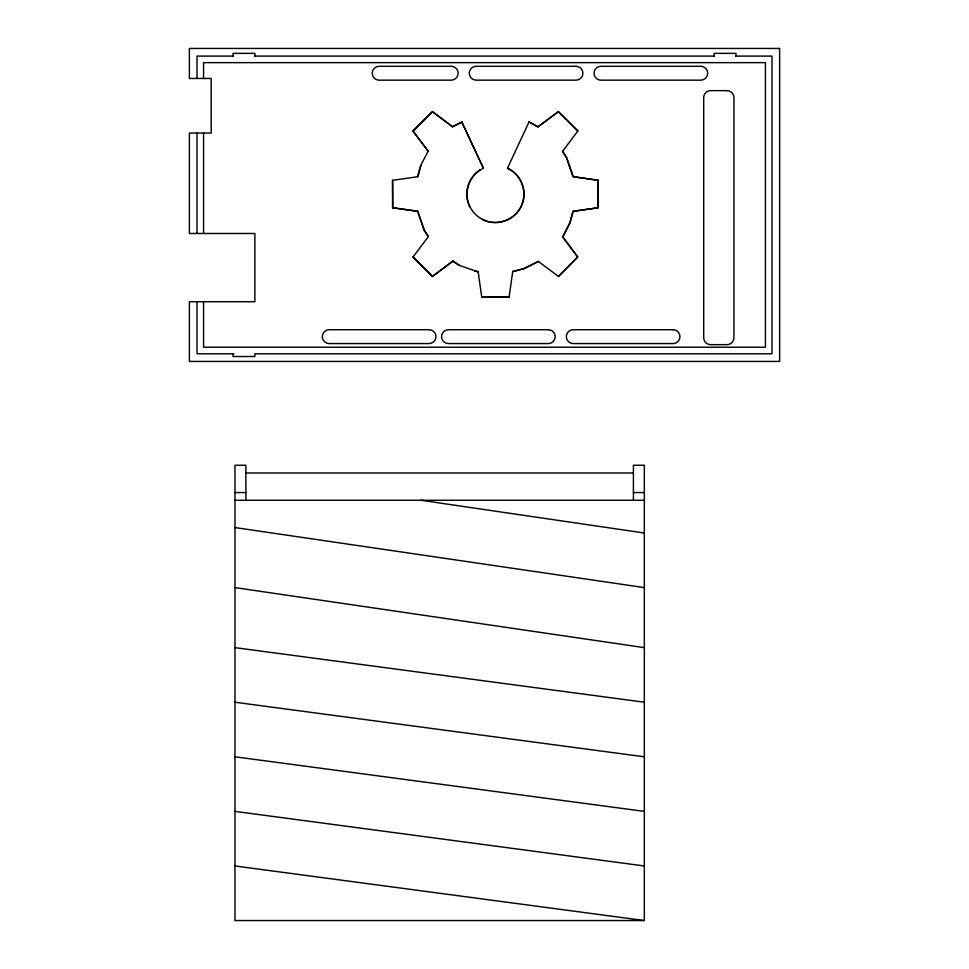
<?xml version="1.0" encoding="UTF-8"?>
<svg xmlns="http://www.w3.org/2000/svg" width="969" height="969" viewBox="0 0 969 969"><rect width="100%" height="100%" fill="white"/><g stroke="black" fill="none" stroke-linecap="round" stroke-linejoin="round"><path stroke-width="1.45" d="M481.702 296.865L509.125 296.865L481.702 296.865L478.129 271.635L474.762 271.102M509.125 296.865L512.722 271.55L524.084 268.704L538.352 261.424L558.447 276.444L577.839 257.051L562.662 236.86L569.917 222.616L572.945 211.327L598.273 207.729L598.273 180.307L573.03 176.685L566.526 157.79L562.698 151.249M469.941 206.954C463.364 194.369 467.991 177.751 479.897 170.12A28.501 28.501 0 0 0 479.873 217.892A28.501 28.501 0 0 0 523.563 198.548C525.065 188.628 521.116 178.248 513.352 171.876C513.243 171.331 505.297 167.298 508.422 168.582M420.909 165.42L417.893 176.721L392.566 180.307L392.566 207.729L417.796 211.315L424.313 230.247L428.395 236.545L412.988 257.051L432.392 276.444L452.971 261.085L459.379 265.203M417.53 176.697L420.716 165.433L428.177 151.176L412.988 130.997L432.392 111.592L452.584 126.769L461.862 122.046L483.434 168.315L479.861 170.059M598.273 207.729L573.127 211.363L570.123 222.604L562.88 236.86M558.447 111.592L538.001 126.818L529.038 121.912L537.868 126.951L558.447 111.592L577.839 130.997L562.626 151.237M507.441 168.279L528.965 122.07M528.771 122.506L529.122 121.743M432.392 276.444L452.971 261.085M452.329 126.588L432.537 111.786L412.988 130.997M562.662 236.86L577.645 256.894L558.447 276.444M577.839 130.997L558.289 111.786M412.988 257.051L432.537 276.25M562.432 151.491L566.695 157.705L573.224 176.685L598.273 180.307M428.395 236.545L424.168 230.38L417.615 211.375M461.862 122.046L452.584 126.769M538.51 261.46L524.011 268.522L512.855 271.514M392.566 207.729L417.796 211.315M233.335 56.093L197.022 56.093L197.022 78.465M254.508 56.093L714.492 56.093M735.665 56.093L771.978 56.093L771.978 353.782L254.871 353.782L254.871 356.507L233.044 356.507L233.044 353.782M233.771 353.782L197.022 353.782L197.022 301.71M245.884 472.981L633.411 472.981M234.97 492.555L245.884 492.555M633.411 492.555L644.337 492.555M234.97 500.27L644.337 500.27M633.411 500.27L633.411 465.253L644.337 465.253L644.337 920.55L234.97 920.55L234.97 465.253L245.884 465.253L245.884 500.27M428.177 151.176L413.097 131.13M392.566 180.307L392.808 207.705M234.97 647.643L644.337 702.222M234.97 702.222L644.337 756.801M234.97 756.801L644.337 811.38M234.97 811.38L644.337 865.971M234.97 865.971L644.337 920.55M421.043 500.27L644.337 533.023M234.97 527.56L644.337 587.602M234.97 587.602L644.337 647.643M478.08 271.829L459.1 265.3L452.826 261.23M482.405 219.454C496.855 227.182 516.453 219.684 522.073 204.302A28.416 28.416 0 0 0 523.018 186.666A28.501 28.501 0 0 0 508.398 168.63M461.704 121.9L483.252 167.928M735.956 56.093L735.956 53.368L714.129 53.368L714.129 56.093M598.018 180.343L598.018 207.705M254.871 56.093L254.871 53.368L233.044 53.368L233.044 56.093M203.563 78.465L203.563 62.646L765.437 62.646L765.437 347.229L203.563 347.229L203.563 301.71M203.563 133.056L203.563 233.481M197.022 133.056L197.022 233.481M779.621 48.45L189.379 48.45L189.379 78.465L211.206 78.465L211.206 133.056L189.379 133.056L189.379 233.481L254.871 233.481L254.871 301.71L189.379 301.71L189.379 361.425L779.621 361.425L779.621 48.45M451.203 66.304L379.158 66.304A6.928 6.928 0 0 0 372.229 73.232A6.928 6.928 0 0 0 379.158 80.161L451.203 80.161A6.928 6.928 0 0 0 458.131 73.232A6.928 6.928 0 0 0 451.203 66.304M575.974 66.304L476.203 66.304A6.928 6.928 0 0 0 469.275 73.232A6.928 6.928 0 0 0 476.203 80.161L575.974 80.161A6.928 6.928 0 0 0 582.914 73.232A6.928 6.928 0 0 0 575.974 66.304M700.757 66.304L600.974 66.304A6.928 6.928 0 0 0 594.045 73.232A6.928 6.928 0 0 0 600.974 80.161L700.757 80.161A6.928 6.928 0 0 0 707.685 73.232A6.928 6.928 0 0 0 700.757 66.304M727.004 90.638L710.628 90.638A6.928 6.928 0 0 0 703.7 97.578L703.7 337.733A6.928 6.928 0 0 0 710.628 344.661L727.004 344.661A6.928 6.928 0 0 0 733.945 337.733L733.945 97.578A6.928 6.928 0 0 0 727.004 90.638M429.025 329.714L329.242 329.714A6.928 6.928 0 0 0 322.314 336.643A6.928 6.928 0 0 0 329.242 343.571L429.025 343.571A6.928 6.928 0 0 0 435.953 336.643A6.928 6.928 0 0 0 429.025 329.714M548.248 329.714L448.477 329.714A6.928 6.928 0 0 0 441.549 336.643A6.928 6.928 0 0 0 448.477 343.571L548.248 343.571A6.928 6.928 0 0 0 555.189 336.643A6.928 6.928 0 0 0 548.248 329.714M673.031 329.714L573.248 329.714A6.928 6.928 0 0 0 566.32 336.643A6.928 6.928 0 0 0 573.248 343.571L673.031 343.571A6.928 6.928 0 0 0 679.959 336.643A6.928 6.928 0 0 0 673.031 329.714"/></g></svg>
